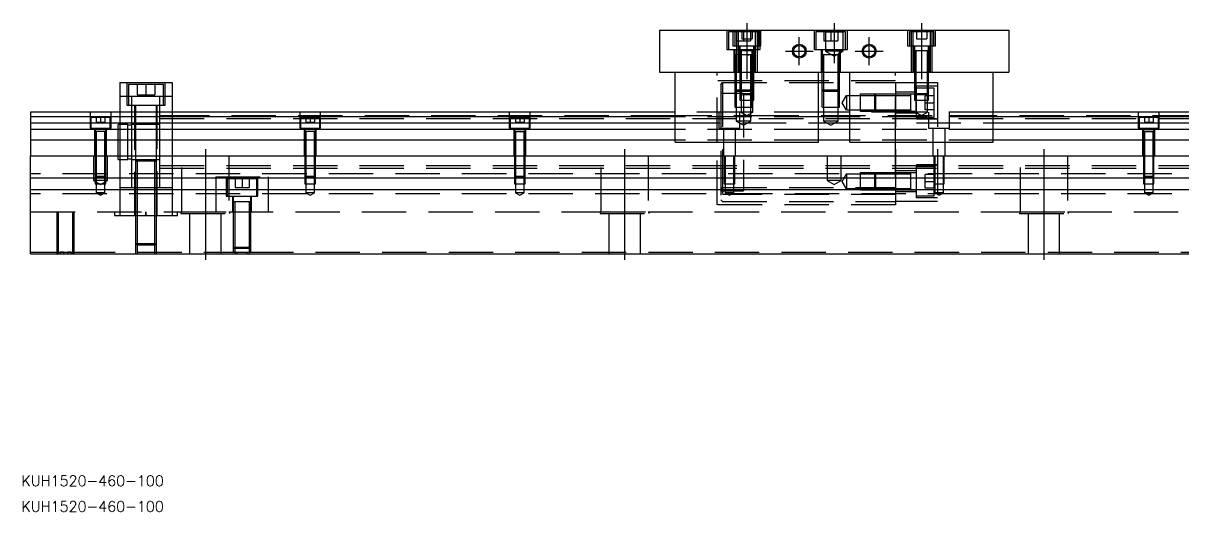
# Model space of a CAD drawing. Extents: x -10 to 665, y -290 to 77.
# Drawn here: x -2.1 to 329.8, y -290.3 to -150.4 of the extents above; entities that cross this region are included whole.
import ezdxf

# ---------------------------------------------------------------- set-up
doc = ezdxf.new("R2010")
doc.units = 0
doc.linetypes.add('CENTER', pattern=[50.8, 31.75, -6.35, 6.35, -6.35])
doc.linetypes.add('DASHED', pattern=[19.05, 12.7, -6.35])
doc.layers.get('0').update_dxf_attribs({"linetype": 'CONTINUOUS'})
doc.layers.add('CENTER', color=1, linetype='CENTER')
doc.styles.get("Standard").update_dxf_attribs({"font": 'txt.shx', "height": 3, "bigfont": 'bigfont.shx'})

# ---------------------------------------------------------------- blocks, each defined once
blk = doc.blocks.new('*U2')
at = {"color": 7, "linetype": 'CONTINUOUS'}
blk.add_text('KUH1520-460-100', height=3, dxfattribs=at).set_placement((-2.65, -282.91))
blk = doc.blocks.new('*U3')
at = {"color": 7, "linetype": 'CONTINUOUS'}
blk.add_text('KUH1520-460-100', height=3, dxfattribs=at).set_placement((-2.65, -290.26))

msp = doc.modelspace()

# ---------------------------------------------------------------- linework, layer by layer
at = {"color": 7, "linetype": 'CONTINUOUS'}
for p, q in [((180, -152.45), (280, -152.45)), ((180, -152.45), (180, -164.45)), ((280, -152.45), (280, -164.45)), ((180, -164.45), (280, -164.45)), ((184.5, -184.45), (184.5, -164.45)), ((225.5, -184.45), (225.5, -164.45)), ((234.5, -184.45), (234.5, -164.45)), ((275.5, -184.45), (275.5, -164.45)), ((25.5, -167.45), (25.5, -175.95)), ((25.5, -167.45), (40.5, -167.45)), ((40.5, -167.45), (40.5, -175.95)), ((184.5, -175.95), (0, -175.95)), ((0, -175.95), (0, -177.202272)), ((0, -177.202272), (0, -178.97668)), ((184.5, -177.202272), (0, -177.202272)), ((0, -178.97668), (184.5, -178.97668)), ((0, -178.97668), (0, -180.873076)), ((234.5, -175.95), (225.5, -175.95)), ((234.5, -177.202272), (225.5, -177.202272)), ((225.5, -178.97668), (234.5, -178.97668)), ((460, -175.95), (275.5, -175.95)), ((460, -177.202272), (275.5, -177.202272)), ((275.5, -178.97668), (460, -178.97668)), ((184.5, -180.873076), (0, -180.873076)), ((0, -180.873076), (0, -183.927372)), ((234.5, -180.873076), (225.5, -180.873076)), ((460, -180.873076), (275.5, -180.873076)), ((184.5, -183.927372), (0, -183.927372)), ((0, -183.927372), (0, -188.45)), ((184.5, -184.45), (225.5, -184.45)), ((234.5, -183.927372), (225.5, -183.927372)), ((234.5, -184.45), (275.5, -184.45)), ((460, -183.927372), (275.5, -183.927372)), ((0, -194.75), (0, -188.45)), ((0, -188.45), (460, -188.45)), ((460, -194.75), (0, -194.75)), ((0, -198.15), (0, -194.75)), ((0, -216.45), (0, -198.15)), ((460, -198.15), (0, -198.15)), ((0, -216.45), (460, -216.45))]:
    msp.add_line(p, q, dxfattribs=at)
at = {"color": 3, "linetype": 'DASHED'}
for p, q in [((199.25, -152.45), (199.25, -157.95)), ((201, -152.45), (201, -156.95)), ((202.000006, -152.45), (202.000006, -152.95)), ((202.5, -152.45), (202.5, -164.45)), ((207.5, -164.45), (207.5, -152.45)), ((207.999994, -152.95), (207.999994, -152.45)), ((208.75, -157.95), (208.75, -152.45)), ((209, -156.95), (209, -152.45)), ((224.25, -152.45), (224.25, -157.95)), ((227.5, -152.95), (227, -152.45)), ((232.5, -152.95), (233, -152.45)), ((233.75, -157.95), (233.75, -152.45)), ((251, -152.45), (251, -156.95)), ((252.000006, -152.45), (252.000006, -152.95)), ((252.5, -152.45), (252.5, -164.45)), ((257.5, -164.45), (257.5, -152.45)), ((257.999994, -152.95), (257.999994, -152.45)), ((259, -156.95), (259, -152.45)), ((202.5, -152.95), (199.75, -152.95)), ((199.75, -152.95), (199.75, -157.95)), ((208.5, -152.95), (201.5, -152.95)), ((201.5, -152.95), (201.5, -156.95)), ((202, -155.45), (204, -155.45)), ((202.000006, -152.95), (202.000006, -156.95)), ((203.5, -152.95), (203.5, -154.95)), ((203.5, -154.95), (205, -154.95)), ((204, -152.95), (204, -155.45)), ((204, -155.45), (206, -155.45)), ((205, -154.95), (206.5, -154.95)), ((206, -152.95), (206, -155.45)), ((206.5, -152.95), (206.5, -154.95)), ((207.999994, -156.95), (207.999994, -152.95)), ((208.25, -157.95), (208.25, -152.95)), ((208.5, -156.95), (208.5, -152.95)), ((233.25, -152.95), (224.75, -152.95)), ((224.75, -152.95), (224.75, -157.95)), ((227, -152.95), (227, -155.45)), ((227, -155.45), (229, -155.45)), ((227.5, -152.95), (227.5, -158.45)), ((227.5, -152.95), (232.5, -152.95)), ((229, -152.95), (229, -155.45)), ((229, -155.45), (231, -155.45)), ((230, -152.95), (230, -155.45)), ((231, -152.95), (231, -155.45)), ((232.5, -158.45), (232.5, -152.95)), ((233.25, -157.95), (233.25, -152.95)), ((258.5, -152.95), (251.5, -152.95)), ((251.5, -152.95), (251.5, -156.95)), ((252.000006, -152.95), (252.000006, -156.95)), ((253.5, -152.95), (253.5, -154.95)), ((253.5, -154.95), (255, -154.95)), ((255, -152.95), (255, -154.95)), ((255, -154.95), (256.5, -154.95)), ((256.5, -152.95), (256.5, -154.95)), ((257.999994, -156.95), (257.999994, -152.95)), ((258.5, -156.95), (258.5, -152.95)), ((199.25, -157.95), (208.75, -157.95)), ((201, -156.95), (209, -156.95)), ((201.25, -157.95), (201.25, -164.45)), ((201.5, -157.95), (201.5, -159.55)), ((202.000006, -156.95), (202.000006, -164.45)), ((202.75, -156.95), (202.75, -164.45)), ((207.000006, -158.35), (202.999994, -158.35)), ((203, -156.95), (203, -158.35)), ((203, -158.345), (203, -158.35)), ((203.216708, -158.35), (203, -158.35)), ((203, -158.35), (203, -158.355)), ((203, -158.35), (203, -164.45)), ((206.783332, -158.35), (203.216708, -158.35)), ((203.35, -158.35), (203.35, -164.45)), ((206.5, -158.35), (206.5, -157.95)), ((206.5, -159.55), (206.5, -158.35)), ((206.65, -164.45), (206.65, -158.35)), ((206.75, -164.45), (206.75, -157.95)), ((207, -158.35), (206.783332, -158.35)), ((207, -158.35), (207, -156.95)), ((207, -158.35), (207, -158.345)), ((207, -158.355), (207, -158.35)), ((207, -164.45), (207, -158.35)), ((207.25, -164.45), (207.25, -156.95)), ((207.999994, -164.45), (207.999994, -156.95)), ((224.25, -157.95), (233.75, -157.95)), ((226.25, -157.95), (226.25, -164.45)), ((226.5, -157.95), (226.5, -159.55)), ((232.5, -158.45), (227.5, -158.45)), ((227.5, -158.45), (230, -159.893376)), ((230, -159.893376), (232.5, -158.45)), ((231.5, -159.55), (231.5, -157.95)), ((231.75, -164.45), (231.75, -157.95)), ((251, -156.95), (259, -156.95)), ((252.000006, -156.95), (252.000006, -164.45)), ((252.75, -156.95), (252.75, -164.45)), ((257.000006, -158.35), (252.999994, -158.35)), ((257.000006, -158.35), (252.999994, -158.35)), ((257.000006, -158.35), (252.999994, -158.35)), ((253, -156.95), (253, -158.35)), ((253, -158.345), (253, -158.35)), ((253.216708, -158.35), (253, -158.35)), ((253, -158.35), (253, -158.355)), ((253, -158.35), (253, -164.45)), ((256.783332, -158.35), (253.216708, -158.35)), ((253.35, -158.35), (253.35, -164.45)), ((256.65, -164.45), (256.65, -158.35)), ((257, -158.35), (256.783332, -158.35)), ((257, -158.35), (257, -156.95)), ((257, -158.35), (257, -158.345)), ((257, -158.355), (257, -158.35)), ((257, -164.45), (257, -158.35)), ((257.25, -164.45), (257.25, -156.95)), ((257.999994, -164.45), (257.999994, -156.95)), ((206.500006, -159.55), (201.499994, -159.55)), ((206.500006, -159.55), (201.499994, -159.55)), ((203.000006, -159.55), (201.499994, -159.55)), ((201.5, -159.545), (201.5, -159.55)), ((201.5, -159.55), (201.757448, -159.55)), ((201.757468, -159.55), (201.5, -159.55)), ((201.5, -159.55), (201.5, -159.555)), ((201.5, -159.55), (201.5, -164.45)), ((202.999766, -159.55), (201.757468, -159.55)), ((201.9, -159.55), (201.9, -164.45)), ((203, -159.55), (201.999766, -159.55)), ((203, -159.55), (202.000006, -159.55)), ((203.35, -159.55), (203, -159.55)), ((203.350064, -159.55), (203, -159.55)), ((205.500006, -159.55), (203.35, -159.55)), ((205.242552, -159.55), (203.350064, -159.55)), ((205.5, -159.55), (205.242552, -159.55)), ((205.242602, -159.55), (205.5, -159.55)), ((205.5, -159.55), (205.5, -159.545)), ((205.5, -159.555), (205.5, -159.55)), ((206.1, -164.45), (206.1, -159.55)), ((206.5, -164.45), (206.5, -159.55)), ((231.500006, -159.55), (226.499994, -159.55)), ((231.500006, -159.55), (226.499994, -159.55)), ((226.5, -159.55), (226.5, -164.45)), ((231.242552, -159.55), (226.757468, -159.55)), ((226.9, -159.55), (226.9, -164.45)), ((230.5, -159.55), (230.242552, -159.55)), ((230.242602, -159.55), (230.5, -159.55)), ((231.1, -164.45), (231.1, -159.55)), ((231.5, -164.45), (231.5, -159.55)), ((196.5, -184.45), (196.5, -164.45)), ((201.5, -164.45), (201.5, -169.55)), ((201.500006, -164.45), (201.500006, -169.550006)), ((201.9, -164.45), (201.9, -169.95)), ((203, -164.45), (203, -170.6)), ((203.000006, -164.45), (203.000002, -170.6)), ((203.35, -164.45), (203.35, -170.95)), ((206.1, -169.95), (206.1, -164.45)), ((206.499994, -169.550006), (206.499994, -164.45)), ((206.5, -169.55), (206.5, -164.45)), ((206.65, -170.95), (206.65, -164.45)), ((206.999998, -170.6), (206.999994, -164.45)), ((207, -170.6), (207, -164.45)), ((226.500012, -169.55), (226.500012, -164.45)), ((226.9, -164.45), (226.9, -169.95)), ((231.1, -169.95), (231.1, -164.45)), ((231.499994, -169.550006), (231.499994, -164.45)), ((231.5, -169.55), (231.5, -164.45)), ((247.5, -184.45), (247.5, -164.45)), ((253, -164.45), (253, -170.6)), ((253.000006, -164.45), (253.000006, -170.600006)), ((253.35, -164.45), (253.35, -170.95)), ((256.65, -170.95), (256.65, -164.45)), ((256.999994, -170.600006), (256.999994, -164.45)), ((257, -170.6), (257, -164.45)), ((27.5, -167.45), (27.5, -173.95)), ((38, -167.95), (28, -167.95)), ((28, -167.95), (28, -173.95)), ((30.5, -167.95), (30.5, -170.95)), ((33, -167.95), (33, -170.95)), ((35.5, -167.95), (35.5, -170.95)), ((38, -173.95), (38, -167.95)), ((38.5, -173.95), (38.5, -167.45)), ((247.5, -166.95), (196.5, -166.95)), ((197.5, -167.95), (198, -167.45)), ((197.5, -167.95), (197.5, -200.95)), ((198, -167.45), (247.5, -167.45)), ((198, -167.45), (198, -201.45)), ((247.5, -167.45), (247.5, -201.45)), ((247.5, -167.45), (259.5, -167.45)), ((253.5, -177.950001), (253.5, -168.450001)), ((259.5, -168.450001), (253.5, -168.450001)), ((253.5, -168.95), (258.5, -168.95)), ((258.5, -168.95), (258.5, -177.45)), ((259.5, -167.45), (259.5, -201.45)), ((29, -171.45), (25.5, -171.45)), ((29, -173.95), (29, -171.45)), ((37, -171.45), (29, -171.45)), ((30.5, -170.95), (33, -170.95)), ((33, -170.95), (35.5, -170.95)), ((37, -173.95), (37, -171.45)), ((40.5, -171.45), (37, -171.45)), ((197.5, -170.45), (204, -170.45)), ((201.5, -169.55), (206.499994, -169.55)), ((201.5, -169.55), (201.9, -169.95)), ((201.500006, -169.550006), (201.500006, -174.45)), ((206.1, -169.95), (201.9, -169.95)), ((201.9, -169.95), (201.9, -174.45)), ((203, -169.55), (203.35, -169.55)), ((203.35, -169.95), (203, -169.95)), ((203, -170.6), (207, -170.6)), ((203, -170.6), (203.35, -170.95)), ((203.000002, -170.6), (203.000006, -172.45)), ((203.000006, -172.45), (206.999994, -172.45)), ((206.65, -170.95), (203.35, -170.95)), ((203.35, -170.95), (203.35, -172.45)), ((203.35, -172.45), (203.35, -175.95)), ((204, -170.45), (204, -198.45)), ((206.1, -169.95), (206.5, -169.55)), ((206.1, -174.45), (206.1, -169.95)), ((206.499994, -170.95), (206.499994, -169.550006)), ((206.499994, -172.45), (206.499994, -170.95)), ((206.499994, -174.45), (206.499994, -172.45)), ((206.65, -170.95), (207, -170.6)), ((206.65, -172.45), (206.65, -170.95)), ((206.65, -175.95), (206.65, -172.45)), ((206.999994, -172.45), (206.999998, -170.6)), ((226.5, -169.55), (231.5, -169.55)), ((226.5, -169.55), (226.9, -169.95)), ((226.500006, -174.45), (226.500006, -169.550006)), ((231.1, -169.95), (226.9, -169.95)), ((226.9, -169.95), (226.9, -174.45)), ((231.1, -169.95), (231.5, -169.55)), ((231.1, -174.45), (231.1, -169.95)), ((231.499994, -174.45), (231.499994, -169.550006)), ((232.287565, -173.2), (233.500001, -171.1)), ((233.500001, -171.1), (233.500001, -175.3)), ((233.500001, -171.1), (239.4, -171.1)), ((237.5, -175.699995), (237.5, -170.700004)), ((237.5, -170.700004), (242.4, -170.700004)), ((239.4, -171.1), (242, -171.1)), ((241.499979, -171.1), (241.899979, -170.7)), ((241.499979, -171.1), (241.499979, -175.3)), ((241.899979, -175.7), (241.899979, -170.7)), ((242, -171.1), (251.9, -171.100001)), ((242.4, -170.700004), (253.5, -170.700004)), ((253.5, -170.200001), (247.5, -170.200001)), ((251.9, -175.7), (251.9, -170.7)), ((253, -170.6), (257, -170.6)), ((253, -170.6), (253.35, -170.95)), ((253.000006, -170.600006), (253.000006, -172.45)), ((253.000006, -172.45), (256.999994, -172.45)), ((256.65, -170.95), (253.35, -170.95)), ((253.35, -170.95), (253.35, -172.45)), ((253.35, -172.45), (253.35, -175.95)), ((256, -175.2), (256, -171.2)), ((258.5, -171.2), (256, -171.2)), ((256.65, -170.95), (257, -170.6)), ((256.65, -172.45), (256.65, -170.95)), ((256.65, -175.95), (256.65, -172.45)), ((256.999994, -172.45), (256.999994, -170.600006)), ((27.5, -173.95), (38.5, -173.95)), ((29, -175.95), (29, -173.95)), ((29.75, -173.95), (29.75, -205.45)), ((30, -173.95), (30, -175.95)), ((36, -175.95), (36, -173.95)), ((36.25, -205.45), (36.25, -173.95)), ((37, -175.95), (37, -173.95)), ((201.500006, -174.45), (206.499994, -174.45)), ((201.9, -174.45), (201.9, -178.45)), ((206.1, -178.45), (206.1, -174.45)), ((226.500006, -174.45), (231.499994, -174.45)), ((226.9, -174.45), (226.9, -178.45)), ((231.1, -178.45), (231.1, -174.45)), ((233.500001, -175.3), (232.287565, -173.2)), ((239.4, -175.3), (233.66115, -175.3)), ((242.4, -175.699994), (237.5, -175.699994)), ((242, -175.3), (239.4, -175.3)), ((241.899979, -175.7), (241.499979, -175.3)), ((251.9, -175.3), (242, -175.3)), ((253.5, -175.699994), (242.4, -175.699994)), ((251.9, -175.442602), (251.9, -175.7)), ((256, -173.2), (258.5, -173.2)), ((258.5, -175.2), (256, -175.2)), ((17, -175.95), (17, -180.45)), ((22.75, -177.45), (17.25, -177.45)), ((17.25, -177.45), (17.25, -180.45)), ((18.75, -177.45), (18.75, -178.75)), ((18.75, -178.75), (20, -178.75)), ((20, -177.45), (20, -178.75)), ((20, -178.75), (21.25, -178.75)), ((21.25, -177.45), (21.25, -178.75)), ((22.75, -180.45), (22.75, -177.45)), ((23, -180.45), (23, -175.95)), ((25.5, -175.95), (25.5, -188.45)), ((29, -184.45), (29, -175.95)), ((30, -175.95), (30, -188.45)), ((36, -188.45), (36, -175.95)), ((37, -184.45), (37, -175.95)), ((40.5, -176.95), (37, -176.95)), ((37, -177.7), (410, -177.7)), ((40.5, -175.95), (40.5, -188.45)), ((184.5, -176.95), (40.5, -176.95)), ((77, -175.95), (77, -180.45)), ((82.75, -177.45), (77.25, -177.45)), ((77.25, -177.45), (77.25, -180.45)), ((78.75, -177.45), (78.75, -178.75)), ((78.75, -178.75), (80, -178.75)), ((80, -177.45), (80, -178.75)), ((80, -178.75), (81.25, -178.75)), ((81.25, -177.45), (81.25, -178.75)), ((82.75, -180.45), (82.75, -177.45)), ((83, -180.45), (83, -175.95)), ((137, -175.95), (137, -180.45)), ((142.75, -177.45), (137.25, -177.45)), ((137.25, -177.45), (137.25, -180.45)), ((138.75, -177.45), (138.75, -178.75)), ((138.75, -178.75), (140, -178.75)), ((140, -177.45), (140, -178.75)), ((140, -178.75), (141.25, -178.75)), ((141.25, -177.45), (141.25, -178.75)), ((142.75, -180.45), (142.75, -177.45)), ((143, -180.45), (143, -175.95)), ((203.35, -175.95), (184.5, -175.95)), ((214, -176.95), (184.5, -176.95)), ((225.5, -177.202272), (184.5, -177.202272)), ((184.5, -178.97668), (225.5, -178.97668)), ((197, -175.95), (197, -180.45)), ((206.1, -178.45), (201.9, -178.45)), ((201.9, -178.45), (204, -179.662436)), ((203, -180.45), (203, -175.95)), ((206.65, -175.95), (203.35, -175.95)), ((203.35, -175.95), (205, -176.902628)), ((204, -179.662436), (206.1, -178.45)), ((205, -176.902628), (206.65, -175.95)), ((225.5, -175.95), (206.65, -175.95)), ((258, -176.95), (214, -176.95)), ((231.1, -178.45), (226.9, -178.45)), ((226.9, -178.45), (229, -179.662436)), ((229, -179.662436), (231.1, -178.45)), ((253.35, -175.95), (234.5, -175.95)), ((275.5, -177.202272), (234.5, -177.202272)), ((234.5, -178.97668), (275.5, -178.97668)), ((253.5, -176.200001), (247.5, -176.200001)), ((256.65, -175.95), (253.35, -175.95)), ((253.35, -175.95), (255, -176.902628)), ((258.5, -177.45), (253.5, -177.45)), ((259.5, -177.950001), (253.5, -177.950001)), ((255, -176.902628), (256.65, -175.95)), ((275.5, -175.95), (256.65, -175.95)), ((257, -175.95), (257, -180.45)), ((275.5, -176.95), (258, -176.95)), ((263, -180.45), (263, -175.95)), ((410, -176.95), (275.5, -176.95)), ((317, -175.95), (317, -180.45)), ((322.75, -177.45), (317.25, -177.45)), ((317.25, -177.45), (317.25, -180.45)), ((318.75, -177.45), (318.75, -178.75)), ((318.75, -178.75), (320, -178.75)), ((320, -177.45), (320, -178.75)), ((320, -178.75), (321.25, -178.75)), ((321.25, -177.45), (321.25, -178.75)), ((322.75, -180.45), (322.75, -177.45)), ((323, -180.45), (323, -175.95)), ((17, -180.45), (23, -180.45)), ((18.25, -180.45), (18.25, -188.45)), ((19.998804, -181.45), (18.499994, -181.45)), ((18.5, -180.45), (18.5, -181.45)), ((18.5, -181.445), (18.5, -181.45)), ((18.624678, -181.45), (18.5, -181.45)), ((18.5, -181.45), (18.5, -181.455)), ((18.5, -181.45), (18.5, -188.45)), ((19.998804, -181.45), (18.624678, -181.45)), ((18.75, -181.45), (18.75, -188.45)), ((21.500006, -181.45), (19.998804, -181.45)), ((21.37533, -181.45), (19.998804, -181.45)), ((21.25, -188.45), (21.25, -181.45)), ((21.5, -181.45), (21.37533, -181.45)), ((21.5, -181.45), (21.5, -180.45)), ((21.5, -181.45), (21.5, -181.445)), ((21.5, -181.455), (21.5, -181.45)), ((21.5, -188.45), (21.5, -181.45)), ((21.75, -188.45), (21.75, -180.45)), ((25, -184.45), (25, -179.45)), ((25.5, -179.45), (25, -179.45)), ((27.85, -179.45), (25.5, -179.45)), ((27.85, -184.45), (27.85, -179.45)), ((29, -179.65), (27.85, -179.65)), ((30, -179.45), (29, -179.45)), ((36, -179.45), (30, -179.45)), ((37, -179.45), (36, -179.45)), ((77, -180.45), (83, -180.45)), ((78.25, -180.45), (78.25, -188.45)), ((79.998804, -181.45), (78.499994, -181.45)), ((81.500006, -181.45), (78.499994, -181.45)), ((78.5, -180.45), (78.5, -181.45)), ((78.5, -181.445), (78.5, -181.45)), ((78.624678, -181.45), (78.5, -181.45)), ((78.5, -181.45), (78.5, -181.455)), ((78.5, -181.45), (78.5, -188.45)), ((79.998804, -181.45), (78.624678, -181.45)), ((78.75, -181.45), (78.75, -188.45)), ((81.500006, -181.45), (79.998804, -181.45)), ((81.37533, -181.45), (79.998804, -181.45)), ((81.25, -188.45), (81.25, -181.45)), ((81.5, -181.45), (81.37533, -181.45)), ((81.5, -181.45), (81.5, -180.45)), ((81.5, -181.45), (81.5, -181.445)), ((81.5, -181.455), (81.5, -181.45)), ((81.5, -188.45), (81.5, -181.45)), ((81.75, -188.45), (81.75, -180.45)), ((137, -180.45), (143, -180.45)), ((138.25, -180.45), (138.25, -188.45)), ((141.500006, -181.45), (138.499994, -181.45)), ((139.998804, -181.45), (138.499994, -181.45)), ((141.500006, -181.45), (138.499994, -181.45)), ((138.5, -180.45), (138.5, -181.45)), ((138.5, -181.445), (138.5, -181.45)), ((138.5, -181.45), (138.62467, -181.45)), ((138.624678, -181.45), (138.5, -181.45)), ((138.5, -181.45), (138.5, -188.45)), ((138.5, -181.45), (138.5, -181.455)), ((138.62467, -181.45), (141.375392, -181.45)), ((139.998804, -181.45), (138.624678, -181.45)), ((138.75, -181.45), (138.75, -188.45)), ((141.500006, -181.45), (139.998804, -181.45)), ((141.37533, -181.45), (139.998804, -181.45)), ((141.25, -188.45), (141.25, -181.45)), ((141.5, -181.45), (141.37533, -181.45)), ((141.375392, -181.45), (141.5, -181.45)), ((141.5, -181.45), (141.5, -180.45)), ((141.5, -181.45), (141.5, -181.445)), ((141.5, -188.45), (141.5, -181.45)), ((141.5, -181.455), (141.5, -181.45)), ((141.75, -188.45), (141.75, -180.45)), ((225.5, -180.873076), (184.5, -180.873076)), ((197, -180.45), (203, -180.45)), ((198.25, -180.45), (198.25, -188.45)), ((201.75, -188.45), (201.75, -180.45)), ((275.5, -180.873076), (234.5, -180.873076)), ((257, -180.45), (263, -180.45)), ((258.25, -180.45), (258.25, -188.45)), ((261.75, -188.45), (261.75, -180.45)), ((317, -180.45), (323, -180.45)), ((318.25, -180.45), (318.25, -188.45)), ((321.500006, -181.45), (318.499994, -181.45)), ((319.998804, -181.45), (318.499994, -181.45)), ((321.500006, -181.45), (318.499994, -181.45)), ((318.5, -180.45), (318.5, -181.45)), ((318.5, -181.445), (318.5, -181.45)), ((318.5, -181.45), (318.62467, -181.45)), ((318.624678, -181.45), (318.5, -181.45)), ((318.5, -181.45), (318.5, -188.45)), ((318.5, -181.45), (318.5, -181.455)), ((318.62467, -181.45), (321.375392, -181.45)), ((319.998804, -181.45), (318.624678, -181.45)), ((318.75, -181.45), (318.75, -188.45)), ((321.500006, -181.45), (319.998804, -181.45)), ((321.37533, -181.45), (319.998804, -181.45)), ((321.25, -188.45), (321.25, -181.45)), ((321.5, -181.45), (321.37533, -181.45)), ((321.375392, -181.45), (321.5, -181.45)), ((321.5, -181.45), (321.5, -180.45)), ((321.5, -181.45), (321.5, -181.445)), ((321.5, -188.45), (321.5, -181.45)), ((321.5, -181.455), (321.5, -181.45)), ((321.75, -188.45), (321.75, -180.45)), ((25, -188.45), (25, -184.45)), ((27.85, -188.45), (27.85, -184.45)), ((29, -188.45), (29, -184.45)), ((37, -188.45), (37, -184.45)), ((225.5, -183.927372), (184.5, -183.927372)), ((196.5, -202.45), (196.5, -184.45)), ((275.5, -183.927372), (234.5, -183.927372)), ((247.5, -188.45), (247.5, -184.45)), ((18, -188.45), (18, -195.45)), ((18.5, -188.45), (18.5, -194.2)), ((18.500006, -188.45), (18.500002, -194.2)), ((18.75, -188.45), (18.75, -194.45)), ((21.25, -194.45), (21.25, -188.45)), ((21.499998, -194.2), (21.499994, -188.45)), ((21.5, -194.2), (21.5, -188.45)), ((22, -195.45), (22, -188.45)), ((25, -189.45), (25, -188.45)), ((25.5, -188.45), (25.5, -194.75)), ((27.85, -189.45), (27.85, -188.45)), ((29, -194.75), (29, -188.45)), ((30, -188.45), (30, -189.95)), ((36, -189.95), (36, -188.45)), ((37, -194.75), (37, -188.45)), ((40.5, -188.45), (40.5, -194.75)), ((43.291796, -204.45), (43.291796, -188.45)), ((56.708204, -188.45), (56.708204, -204.45)), ((78.5, -188.45), (78.5, -194.2)), ((78.500006, -188.45), (78.500002, -194.2)), ((78.75, -188.45), (78.75, -194.45)), ((81.25, -194.45), (81.25, -188.45)), ((81.499998, -194.2), (81.499994, -188.45)), ((81.5, -194.2), (81.5, -188.45)), ((138.5, -188.45), (138.5, -194.2)), ((138.500006, -188.45), (138.500002, -194.2)), ((138.75, -188.45), (138.75, -194.45)), ((141.25, -194.45), (141.25, -188.45)), ((141.499998, -194.2), (141.499994, -188.45)), ((141.5, -194.2), (141.5, -188.45)), ((163.291796, -204.45), (163.291796, -188.45)), ((176.708204, -188.45), (176.708204, -204.45)), ((198.500006, -188.45), (198.500006, -194.75)), ((198.75, -188.45), (198.75, -196.45)), ((201.25, -196.45), (201.25, -188.45)), ((201.499994, -194.75), (201.499994, -188.45)), ((228, -188.45), (228, -195.45)), ((232, -195.45), (232, -188.45)), ((247.5, -194.75), (247.5, -188.45)), ((258.500006, -188.45), (258.500006, -194.75)), ((258.75, -188.45), (258.75, -196.45)), ((261.25, -196.45), (261.25, -188.45)), ((261.499994, -194.75), (261.499994, -188.45)), ((283.291796, -204.45), (283.291796, -188.45)), ((296.708204, -188.45), (296.708204, -204.45)), ((318.5, -188.45), (318.5, -194.2)), ((318.500006, -188.45), (318.500002, -194.2)), ((318.75, -188.45), (318.75, -194.45)), ((321.25, -194.45), (321.25, -188.45)), ((321.499998, -194.2), (321.499994, -188.45)), ((321.5, -194.2), (321.5, -188.45)), ((25, -189.45), (25.5, -189.45)), ((25.5, -189.45), (27.85, -189.45)), ((27.85, -189.25), (29, -189.25)), ((29, -189.45), (30, -189.45)), ((36.000006, -189.95), (29.999994, -189.95)), ((36.000006, -189.95), (29.999994, -189.95)), ((36.000006, -189.95), (29.999994, -189.95)), ((30, -189.45), (36, -189.45)), ((30, -189.945), (30, -189.95)), ((30, -189.95), (30.34965, -189.95)), ((30.349602, -189.95), (30, -189.95)), ((30, -189.95), (30, -189.955)), ((30, -189.95), (30, -194.75)), ((35.65035, -189.95), (30.349602, -189.95)), ((30.5, -189.95), (30.5, -194.75)), ((35.5, -194.75), (35.5, -189.95)), ((35.650204, -189.95), (36, -189.95)), ((36, -189.95), (35.65035, -189.95)), ((36, -189.45), (37, -189.45)), ((36, -189.95), (36, -189.945)), ((36, -189.955), (36, -189.95)), ((36, -194.75), (36, -189.95)), ((37, -191.2), (410, -191.2)), ((37, -191.95), (410, -191.95)), ((253.5, -200.450001), (253.5, -190.950001)), ((259.5, -190.950001), (253.5, -190.950001)), ((253.5, -191.45), (258.5, -191.45)), ((258.5, -191.45), (258.5, -199.95)), ((460, -193.6), (0, -193.6)), ((22, -195.45), (18, -195.45)), ((18, -195.45), (20, -196.6047)), ((18.5, -194.2), (21.5, -194.2)), ((18.5, -194.2), (18.75, -194.45)), ((18.500002, -194.2), (18.500006, -194.75)), ((18.500006, -194.75), (18.500006, -196.45)), ((21.25, -194.45), (18.75, -194.45)), ((18.75, -194.45), (18.75, -196.45)), ((20, -196.6047), (22, -195.45)), ((21.25, -194.45), (21.5, -194.2)), ((21.25, -196.45), (21.25, -194.45)), ((21.499994, -194.75), (21.499998, -194.2)), ((21.499994, -196.45), (21.499994, -194.75)), ((25.5, -194.75), (25.5, -198.15)), ((29, -197.45), (29, -194.75)), ((30, -194.75), (30, -198.15)), ((30.5, -194.75), (30.5, -198.15)), ((35.5, -198.15), (35.5, -194.75)), ((36, -198.15), (36, -194.75)), ((37, -197.45), (37, -194.75)), ((40.5, -194.75), (40.5, -198.15)), ((53, -194.45), (53, -194.75)), ((53, -194.45), (68, -194.45)), ((53, -194.75), (53, -198.15)), ((56, -194.45), (56, -199.95)), ((64.75, -194.95), (56.25, -194.95)), ((56.25, -194.95), (56.25, -198.15)), ((58.5, -194.95), (58.5, -197.45)), ((60.5, -194.95), (60.5, -197.45)), ((62.5, -194.95), (62.5, -197.45)), ((64.75, -198.15), (64.75, -194.95)), ((65, -199.95), (65, -194.45)), ((68, -194.45), (68, -194.75)), ((68, -194.75), (68, -198.15)), ((78.5, -194.2), (81.5, -194.2)), ((78.5, -194.2), (78.75, -194.45)), ((78.500002, -194.2), (78.500006, -194.75)), ((78.500006, -194.75), (78.500006, -196.45)), ((81.25, -194.45), (78.75, -194.45)), ((78.75, -194.45), (78.75, -196.45)), ((81.25, -194.45), (81.5, -194.2)), ((81.25, -196.45), (81.25, -194.45)), ((81.499994, -194.75), (81.499998, -194.2)), ((81.499994, -196.45), (81.499994, -194.75)), ((138.5, -194.2), (141.5, -194.2)), ((138.5, -194.2), (138.75, -194.45)), ((138.500002, -194.2), (138.500006, -194.75)), ((138.500006, -194.75), (138.500006, -196.45)), ((141.25, -194.45), (138.75, -194.45)), ((138.75, -194.45), (138.75, -196.45)), ((141.25, -194.45), (141.5, -194.2)), ((141.25, -196.45), (141.25, -194.45)), ((141.499994, -194.75), (141.499998, -194.2)), ((141.499994, -196.45), (141.499994, -194.75)), ((198.500006, -194.75), (198.500006, -196.45)), ((201.499994, -196.45), (201.499994, -194.75)), ((232, -195.45), (228, -195.45)), ((228, -195.45), (230, -196.6047)), ((230, -196.6047), (232, -195.45)), ((232.287565, -195.7), (233.500001, -193.6)), ((233.500001, -197.8), (232.287565, -195.7)), ((233.500001, -193.6), (233.500001, -197.8)), ((233.500001, -193.6), (239.4, -193.6)), ((237.5, -198.199995), (237.5, -193.200004)), ((237.5, -193.200004), (242.4, -193.200004)), ((239.4, -193.6), (242, -193.6)), ((241.499979, -193.6), (241.899979, -193.2)), ((241.499979, -193.6), (241.499979, -197.8)), ((241.899979, -198.2), (241.899979, -193.2)), ((242, -193.6), (251.9, -193.600001)), ((242.4, -193.200004), (253.5, -193.200004)), ((253.5, -192.700001), (247.5, -192.700001)), ((251.9, -198.2), (251.9, -193.2)), ((256, -197.7), (256, -193.7)), ((258.5, -193.7), (256, -193.7)), ((256, -195.7), (258.5, -195.7)), ((258.500006, -194.75), (258.500006, -196.45)), ((261.499994, -196.45), (261.499994, -194.75)), ((318.5, -194.2), (321.5, -194.2)), ((318.5, -194.2), (318.75, -194.45)), ((318.500002, -194.2), (318.500006, -194.75)), ((318.500006, -194.75), (318.500006, -196.45)), ((321.25, -194.45), (318.75, -194.45)), ((318.75, -194.45), (318.75, -196.45)), ((321.25, -194.45), (321.5, -194.2)), ((321.25, -196.45), (321.25, -194.45)), ((321.499994, -194.75), (321.499998, -194.2)), ((321.499994, -196.45), (321.499994, -194.75)), ((18.500006, -196.45), (21.499994, -196.45)), ((18.75, -196.45), (18.75, -198.95)), ((21.25, -198.95), (18.75, -198.95)), ((18.75, -198.95), (20, -199.671688)), ((20, -199.671688), (21.25, -198.95)), ((21.25, -198.95), (21.25, -196.45)), ((25.5, -197.45), (29, -197.45)), ((25.5, -198.15), (25.5, -205.45)), ((29, -197.45), (30, -197.45)), ((30, -197.45), (30.5, -197.45)), ((30, -198.15), (30, -205.45)), ((30.5, -197.45), (35.5, -197.45)), ((30.5, -198.15), (30.5, -205.45)), ((35.5, -197.45), (36, -197.45)), ((35.5, -205.45), (35.5, -198.15)), ((36, -197.45), (37, -197.45)), ((36, -205.45), (36, -198.15)), ((37, -197.45), (40.5, -197.45)), ((40.5, -198.15), (40.5, -205.45)), ((53, -198.15), (53, -204.45)), ((56.25, -198.15), (56.25, -199.95)), ((58.5, -197.45), (60.5, -197.45)), ((60.5, -197.45), (62.5, -197.45)), ((64.75, -199.95), (64.75, -198.15)), ((68, -198.15), (68, -204.45)), ((78.500006, -196.45), (81.499994, -196.45)), ((78.75, -196.45), (78.75, -198.95)), ((81.25, -198.95), (78.75, -198.95)), ((78.75, -198.95), (80, -199.671688)), ((80, -199.671688), (81.25, -198.95)), ((81.25, -198.95), (81.25, -196.45)), ((138.500006, -196.45), (141.499994, -196.45)), ((138.75, -196.45), (138.75, -198.95)), ((141.25, -198.95), (138.75, -198.95)), ((138.75, -198.95), (140, -199.671688)), ((140, -199.671688), (141.25, -198.95)), ((141.25, -198.95), (141.25, -196.45)), ((197.5, -198.45), (204, -198.45)), ((198, -197.45), (247.5, -197.45)), ((198, -198.15), (198, -197.45)), ((198.500006, -196.45), (201.499994, -196.45)), ((198.75, -196.45), (198.75, -198.95)), ((201.25, -198.95), (198.75, -198.95)), ((198.75, -198.95), (200, -199.671688)), ((200, -199.671688), (201.25, -198.95)), ((201.25, -198.95), (201.25, -196.45)), ((239.4, -197.8), (233.500001, -197.8)), ((242.4, -198.199994), (237.5, -198.199994)), ((242, -197.8), (239.4, -197.8)), ((241.899979, -198.2), (241.499979, -197.8)), ((251.9, -197.8), (242, -197.8)), ((253.5, -198.199994), (242.4, -198.199994)), ((247.5, -198.15), (247.5, -202.45)), ((253.5, -198.700001), (247.5, -198.700001)), ((251.9, -197.942602), (251.9, -198.2)), ((258.5, -197.7), (256, -197.7)), ((258.500006, -196.45), (261.499994, -196.45)), ((258.75, -196.45), (258.75, -198.95)), ((261.25, -198.95), (258.75, -198.95)), ((258.75, -198.95), (260, -199.671688)), ((260, -199.671688), (261.25, -198.95)), ((261.25, -198.95), (261.25, -196.45)), ((318.500006, -196.45), (321.499994, -196.45)), ((318.75, -196.45), (318.75, -198.95)), ((321.25, -198.95), (318.75, -198.95)), ((318.75, -198.95), (320, -199.671688)), ((320, -199.671688), (321.25, -198.95)), ((321.25, -198.95), (321.25, -196.45)), ((460, -199.3), (0, -199.3)), ((56, -199.95), (65, -199.95)), ((57.75, -199.95), (57.75, -204.45)), ((63.000006, -201.55), (57.999994, -201.55)), ((63.000006, -201.55), (57.999994, -201.55)), ((58, -199.95), (58, -201.55)), ((58, -201.545), (58, -201.55)), ((58.257468, -201.55), (58, -201.55)), ((58, -201.55), (58, -201.555)), ((58, -201.55), (58, -204.45)), ((62.742552, -201.55), (58.257468, -201.55)), ((58.4, -201.55), (58.4, -204.45)), ((62.6, -204.45), (62.6, -201.55)), ((63, -201.55), (62.742552, -201.55)), ((63, -201.55), (63, -199.95)), ((63, -201.55), (63, -201.545)), ((63, -201.555), (63, -201.55)), ((63, -204.45), (63, -201.55)), ((63.25, -204.45), (63.25, -199.95)), ((247.5, -202.45), (196.5, -202.45)), ((198, -201.45), (197.5, -200.95)), ((247.5, -199.458332), (198, -199.458332)), ((198, -201.45), (247.5, -201.45)), ((259.5, -201.45), (247.5, -201.45)), ((258.5, -199.95), (253.5, -199.95)), ((259.5, -200.450001), (253.5, -200.450001)), ((0, -204.45), (43.291796, -204.45)), ((7.500006, -204.45), (7.500006, -216.45)), ((7.9, -204.45), (12.1, -204.45)), ((7.9, -204.45), (7.9, -216.45)), ((12.1, -216.45), (12.1, -204.45)), ((12.499994, -216.45), (12.499994, -204.45)), ((24, -204.45), (24, -205.45)), ((24, -205.45), (33, -205.45)), ((30, -205.45), (30, -213.45)), ((30.000006, -205.45), (30.000006, -213.450006)), ((30.5, -205.45), (30.5, -213.95)), ((33, -204.45), (33, -205.45)), ((33, -205.45), (33, -204.45)), ((33, -205.45), (42, -205.45)), ((35.5, -213.95), (35.5, -205.45)), ((35.999994, -213.450006), (35.999994, -205.45)), ((36, -213.45), (36, -205.45)), ((42, -205.45), (42, -204.45)), ((43, -204.45), (43, -204.95)), ((43, -204.95), (57, -204.95)), ((43.291796, -204.45), (56.708204, -204.45)), ((45.5, -204.95), (45.5, -216.45)), ((54.5, -216.45), (54.5, -204.95)), ((56.708204, -204.45), (163.291796, -204.45)), ((57, -204.95), (57, -204.45)), ((58, -204.45), (58, -214.55)), ((58.000006, -204.45), (58.000006, -214.550006)), ((58.4, -204.45), (58.4, -214.95)), ((62.6, -214.95), (62.6, -204.45)), ((62.999994, -214.550006), (62.999994, -204.45)), ((63, -214.55), (63, -204.45)), ((163, -204.45), (163, -204.95)), ((163, -204.95), (177, -204.95)), ((163.291796, -204.45), (176.708204, -204.45)), ((165.5, -204.95), (165.5, -216.45)), ((174.5, -216.45), (174.5, -204.95)), ((176.708204, -204.45), (283.291796, -204.45)), ((177, -204.95), (177, -204.45)), ((283, -204.45), (283, -204.95)), ((283, -204.95), (297, -204.95)), ((283.291796, -204.45), (296.708204, -204.45)), ((285.5, -204.95), (285.5, -216.45)), ((294.5, -216.45), (294.5, -204.95)), ((296.708204, -204.45), (403.291796, -204.45)), ((297, -204.95), (297, -204.45)), ((30, -213.45), (36, -213.45)), ((30, -213.45), (30.5, -213.95)), ((30.000006, -213.450006), (30.000006, -216.45)), ((35.5, -213.95), (30.5, -213.95)), ((30.5, -213.95), (30.5, -216.45)), ((35.5, -213.95), (36, -213.45)), ((35.5, -216.45), (35.5, -213.95)), ((35.999994, -216.45), (35.999994, -213.450006)), ((58, -214.55), (63, -214.55)), ((58, -214.55), (58.4, -214.95)), ((58.000006, -214.550006), (58.000006, -215.95)), ((62.6, -214.95), (58.4, -214.95)), ((58.4, -214.95), (58.4, -215.95)), ((62.6, -214.95), (63, -214.55)), ((62.6, -215.95), (62.6, -214.95)), ((62.999994, -215.95), (62.999994, -214.550006)), ((0, -215.95), (8.500008, -215.95)), ((9.359688, -215.95), (8.500008, -215.95)), ((8.500008, -216.45), (8.500008, -215.95)), ((8.500008, -215.95), (9.359688, -215.95)), ((9.359688, -215.95), (10.640312, -215.95)), ((9.359688, -215.95), (9.359688, -216.45)), ((11.499992, -215.95), (10.640312, -215.95)), ((10.640312, -216.45), (10.640312, -215.95)), ((10.640312, -215.95), (11.499992, -215.95)), ((11.499992, -215.95), (11.499992, -216.45)), ((11.499992, -215.95), (58.500006, -215.95)), ((58.500006, -215.95), (58.000006, -215.95)), ((58.500006, -216.45), (58.500006, -215.95)), ((58.500006, -215.95), (59.030306, -215.95)), ((59.030306, -215.95), (61.969694, -215.95)), ((59.030306, -215.95), (59.030306, -216.45)), ((61.969694, -216.45), (61.969694, -215.95)), ((61.969694, -215.95), (62.499994, -215.95)), ((62.999994, -215.95), (62.499994, -215.95)), ((62.499994, -215.95), (62.499994, -216.45)), ((62.499994, -215.95), (460, -215.95))]:
    msp.add_line(p, q, dxfattribs=at)
at = {"color": 3, "linetype": 'CONTINUOUS'}
for centre in [(220, -158.45), (240, -158.45)]:
    msp.add_circle(centre, 2, dxfattribs=at)
at = {"color": 7, "linetype": 'CONTINUOUS'}
for centre in [(220, -158.45), (240, -158.45)]:
    msp.add_circle(centre, 1.65, dxfattribs=at)
at = {"layer": 'CENTER', "color": 1, "linetype": 'CENTER'}
for p, q in [((205, -150.45), (205, -166.45)), ((230, -150.45), (230, -161.893376)), ((255, -150.45), (255, -166.45)), ((220, -162.45), (220, -154.45)), ((240, -162.45), (240, -154.45)), ((216, -158.45), (224, -158.45)), ((236, -158.45), (244, -158.45)), ((50, -186.45), (50, -218.45)), ((170, -186.45), (170, -218.45)), ((290, -186.45), (290, -218.45))]:
    msp.add_line(p, q, dxfattribs=at)

# ---------------------------------------------------------------- block references
at = {"color": 7, "linetype": 'CONTINUOUS'}
for name in ['*U2', '*U3']:
    msp.add_blockref(name, (0, 0), dxfattribs=at)

doc.saveas('drawing.dxf')
